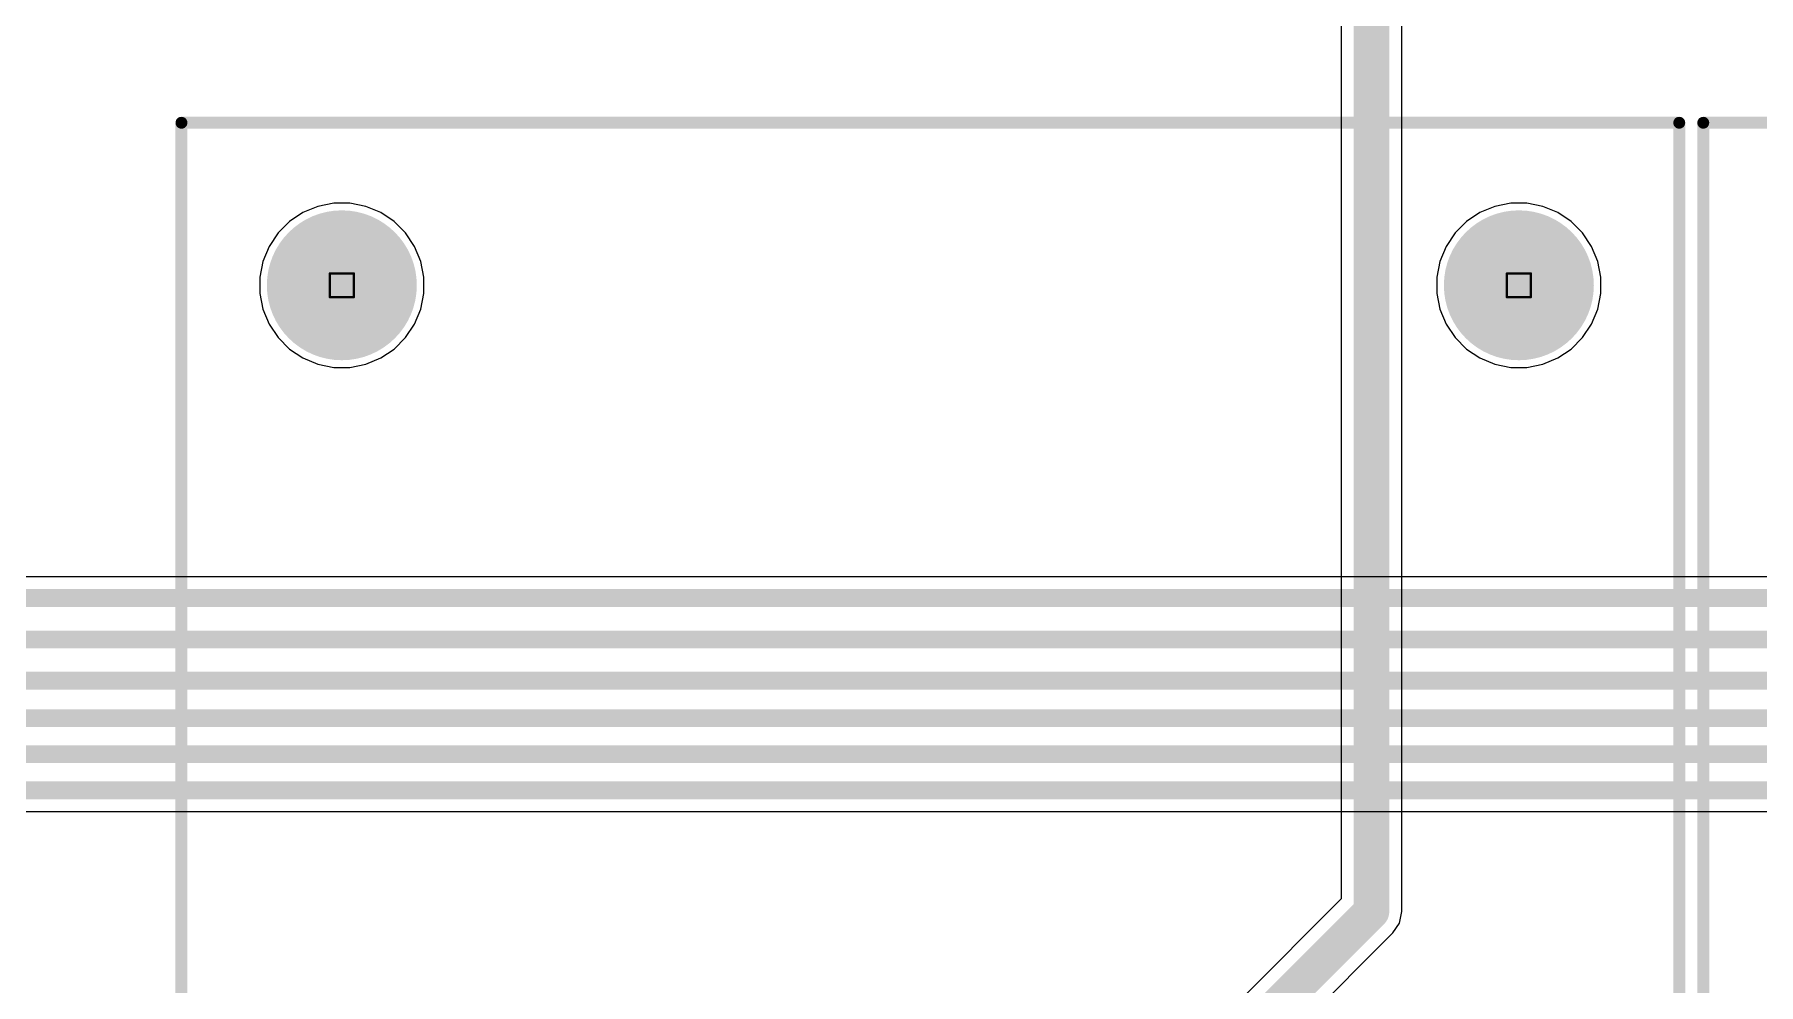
# Model space of a CAD drawing. Header units: inches. Extents: x -7 to 5163, y -3 to 5149.
# Drawn here: x 44.49 to 81.32, y 20.49 to 40.79 of the extents above; entities that cross this region are included whole.
import ezdxf

# ---------------------------------------------------------------- set-up
doc = ezdxf.new("R2010")
doc.units = ezdxf.units.IN
for name, color, linetype in [('Bottom Layer', 5, 'Continuous'), ('Bottom Solder', 6, 'Continuous'), ('Drill Drawing', 1, 'Continuous'), ('GND', 76, 'Continuous'), ('Multi-Layer', 9, 'Continuous'), ('Pad Holes', 156, 'Continuous'), ('PWR', 16, 'Continuous'), ('Top Layer', 1, 'Continuous'), ('Top Overlay', 2, 'Continuous'), ('Top Solder', 216, 'Continuous')]:
    doc.layers.add(name, color=color, linetype=linetype)

msp = doc.modelspace()

# ---------------------------------------------------------------- hatches: boundary and pattern name
at = {"layer": 'Bottom Layer'}
h = msp.add_hatch(color=5, dxfattribs=at)
edge = h.paths.add_edge_path()
edge.add_arc((51.054, 35.433), 1.5, 0, 360)
h = msp.add_hatch(color=5, dxfattribs=at)
edge = h.paths.add_edge_path()
edge.add_arc((76.2, 35.433), 1.5, 0, 360)
at = {"layer": 'Bottom Solder'}
h = msp.add_hatch(color=6, dxfattribs=at)
edge = h.paths.add_edge_path()
edge.add_arc((51.054, 35.433), 1.602, 0, 360)
h = msp.add_hatch(color=6, dxfattribs=at)
edge = h.paths.add_edge_path()
edge.add_arc((76.2, 35.433), 1.602, 0, 360)
at = {"layer": 'GND'}
h = msp.add_hatch(color=76, dxfattribs=at)
edge = h.paths.add_edge_path()
edge.add_arc((51.054, 35.433), 1.5, 0, 360)
h = msp.add_hatch(color=76, dxfattribs=at)
edge = h.paths.add_edge_path()
edge.add_arc((76.2, 35.433), 1.5, 0, 360)
at = {"layer": 'Multi-Layer'}
h = msp.add_hatch(color=9, dxfattribs=at)
edge = h.paths.add_edge_path()
edge.add_arc((51.054, 35.433), 1.5, 0, 360)
h = msp.add_hatch(color=9, dxfattribs=at)
edge = h.paths.add_edge_path()
edge.add_arc((76.2, 35.433), 1.5, 0, 360)
at = {"layer": 'Pad Holes'}
h = msp.add_hatch(color=7, dxfattribs=at)
edge = h.paths.add_edge_path()
edge.add_arc((51.054, 35.433), 1.5, 0, 360)
h = msp.add_hatch(color=7, dxfattribs=at)
edge = h.paths.add_edge_path()
edge.add_arc((76.2, 35.433), 1.5, 0, 360)
at = {"layer": 'PWR'}
h = msp.add_hatch(color=16, dxfattribs=at)
edge = h.paths.add_edge_path()
edge.add_arc((51.054, 35.433), 1.5, 0, 360)
h = msp.add_hatch(color=16, dxfattribs=at)
edge = h.paths.add_edge_path()
edge.add_arc((76.2, 35.433), 1.5, 0, 360)
at = {"layer": 'Top Layer'}
h = msp.add_hatch(color=1, dxfattribs=at)
edge = h.paths.add_edge_path()
edge.add_arc((51.054, 35.433), 1.5, 0, 360)
h = msp.add_hatch(color=1, dxfattribs=at)
edge = h.paths.add_edge_path()
edge.add_arc((76.2, 35.433), 1.5, 0, 360)
at = {"layer": 'Top Solder'}
h = msp.add_hatch(color=216, dxfattribs=at)
edge = h.paths.add_edge_path()
edge.add_arc((51.054, 35.433), 1.602, 0, 360)
h = msp.add_hatch(color=216, dxfattribs=at)
edge = h.paths.add_edge_path()
edge.add_arc((76.2, 35.433), 1.602, 0, 360)

# ---------------------------------------------------------------- linework, layer by layer
at = {"layer": 'Bottom Layer'}
for p, q in [((72.403, 52.222), (72.403, 22.315)), ((73.698, 22.047), (73.698, 52.222)), ((50.223, 36.987), (49.936, 36.795)), ((50.542, 37.12), (50.223, 36.987)), ((50.881, 37.187), (50.542, 37.12)), ((51.227, 37.187), (50.881, 37.187)), ((51.566, 37.12), (51.227, 37.187)), ((51.885, 36.987), (51.566, 37.12)), ((52.172, 36.795), (51.885, 36.987)), ((75.369, 36.987), (75.082, 36.795)), ((75.688, 37.12), (75.369, 36.987)), ((76.027, 37.187), (75.688, 37.12)), ((76.373, 37.187), (76.027, 37.187)), ((76.712, 37.12), (76.373, 37.187)), ((77.031, 36.987), (76.712, 37.12)), ((77.318, 36.795), (77.031, 36.987)), ((49.692, 36.551), (49.5, 36.264)), ((49.936, 36.795), (49.692, 36.551)), ((52.416, 36.551), (52.172, 36.795)), ((52.608, 36.264), (52.416, 36.551)), ((74.838, 36.551), (74.646, 36.264)), ((75.082, 36.795), (74.838, 36.551)), ((77.562, 36.551), (77.318, 36.795)), ((77.754, 36.264), (77.562, 36.551)), ((49.5, 36.264), (49.367, 35.945)), ((52.741, 35.945), (52.608, 36.264)), ((74.646, 36.264), (74.513, 35.945)), ((77.887, 35.945), (77.754, 36.264)), ((49.367, 35.945), (49.3, 35.606)), ((52.808, 35.606), (52.741, 35.945)), ((74.513, 35.945), (74.446, 35.606)), ((77.954, 35.606), (77.887, 35.945)), ((49.3, 35.606), (49.3, 35.26)), ((52.808, 35.26), (52.808, 35.606)), ((74.446, 35.606), (74.446, 35.26)), ((77.954, 35.26), (77.954, 35.606)), ((49.3, 35.26), (49.367, 34.921)), ((52.741, 34.921), (52.808, 35.26)), ((74.446, 35.26), (74.513, 34.921)), ((77.887, 34.921), (77.954, 35.26)), ((49.367, 34.921), (49.5, 34.602)), ((52.608, 34.602), (52.741, 34.921)), ((74.513, 34.921), (74.646, 34.602)), ((77.754, 34.602), (77.887, 34.921)), ((49.5, 34.602), (49.692, 34.315)), ((49.692, 34.315), (49.936, 34.071)), ((52.172, 34.071), (52.416, 34.315)), ((52.416, 34.315), (52.608, 34.602)), ((74.646, 34.602), (74.838, 34.315)), ((74.838, 34.315), (75.082, 34.071)), ((77.318, 34.071), (77.562, 34.315)), ((77.562, 34.315), (77.754, 34.602)), ((49.936, 34.071), (50.223, 33.879)), ((51.885, 33.879), (52.172, 34.071)), ((75.082, 34.071), (75.369, 33.879)), ((77.031, 33.879), (77.318, 34.071)), ((50.223, 33.879), (50.542, 33.746)), ((50.542, 33.746), (50.881, 33.679)), ((50.881, 33.679), (51.227, 33.679)), ((51.227, 33.679), (51.566, 33.746)), ((51.566, 33.746), (51.885, 33.879)), ((75.369, 33.879), (75.688, 33.746)), ((75.688, 33.746), (76.027, 33.679)), ((76.027, 33.679), (76.373, 33.679)), ((76.373, 33.679), (76.712, 33.746)), ((76.712, 33.746), (77.031, 33.879)), ((72.403, 22.315), (70.293, 20.205)), ((73.508, 21.589), (73.649, 21.799)), ((73.649, 21.799), (73.698, 22.047)), ((71.019, 19.1), (73.508, 21.589))]:
    msp.add_line(p, q, dxfattribs=at)
for points in [[(73.05, 22.047, 0.762, 0.762, 0), (73.05, 52.222, 0.762, 0.762, 0)], [(70.561, 19.558, 0.762, 0.762, 0), (73.05, 22.047, 0.762, 0.762, 0)]]:
    msp.add_lwpolyline(points, format="xyseb", dxfattribs=at)
msp.add_lwpolyline([(72.86, 22.047, 0.381, 0.381, 1), (73.241, 22.047, 0.381, 0.381, 1)], format="xyseb", close=True, dxfattribs=at)
msp.add_lwpolyline([(72.86, 22.047, 0.381, 0.381, 1), (73.241, 22.047, 0.381, 0.381, 1)], format="xyseb", close=True, dxfattribs=at)
at = {"layer": 'Drill Drawing'}
for points in [[(50.8, 35.687, 0.0508, 0.0508, 0), (51.308, 35.687, 0.0508, 0.0508, 0)], [(50.8, 35.179, 0.0508, 0.0508, 0), (50.8, 35.687, 0.0508, 0.0508, 0)], [(51.308, 35.179, 0.0508, 0.0508, 0), (51.308, 35.687, 0.0508, 0.0508, 0)], [(75.946, 35.687, 0.0508, 0.0508, 0), (76.454, 35.687, 0.0508, 0.0508, 0)], [(75.946, 35.179, 0.0508, 0.0508, 0), (75.946, 35.687, 0.0508, 0.0508, 0)], [(76.454, 35.179, 0.0508, 0.0508, 0), (76.454, 35.687, 0.0508, 0.0508, 0)], [(50.8, 35.179, 0.0508, 0.0508, 0), (51.308, 35.179, 0.0508, 0.0508, 0)], [(75.946, 35.179, 0.0508, 0.0508, 0), (76.454, 35.179, 0.0508, 0.0508, 0)]]:
    msp.add_lwpolyline(points, format="xyseb", dxfattribs=at)
for points in [[(50.787, 35.687, 0.0254, 0.0254, 1), (50.813, 35.687, 0.0254, 0.0254, 1)], [(50.787, 35.687, 0.0254, 0.0254, 1), (50.813, 35.687, 0.0254, 0.0254, 1)], [(51.295, 35.687, 0.0254, 0.0254, 1), (51.321, 35.687, 0.0254, 0.0254, 1)], [(51.295, 35.687, 0.0254, 0.0254, 1), (51.321, 35.687, 0.0254, 0.0254, 1)], [(75.933, 35.687, 0.0254, 0.0254, 1), (75.959, 35.687, 0.0254, 0.0254, 1)], [(75.933, 35.687, 0.0254, 0.0254, 1), (75.959, 35.687, 0.0254, 0.0254, 1)], [(76.441, 35.687, 0.0254, 0.0254, 1), (76.467, 35.687, 0.0254, 0.0254, 1)], [(76.441, 35.687, 0.0254, 0.0254, 1), (76.467, 35.687, 0.0254, 0.0254, 1)], [(50.787, 35.179, 0.0254, 0.0254, 1), (50.813, 35.179, 0.0254, 0.0254, 1)], [(50.787, 35.179, 0.0254, 0.0254, 1), (50.813, 35.179, 0.0254, 0.0254, 1)], [(51.295, 35.179, 0.0254, 0.0254, 1), (51.321, 35.179, 0.0254, 0.0254, 1)], [(51.295, 35.179, 0.0254, 0.0254, 1), (51.321, 35.179, 0.0254, 0.0254, 1)], [(75.933, 35.179, 0.0254, 0.0254, 1), (75.959, 35.179, 0.0254, 0.0254, 1)], [(75.933, 35.179, 0.0254, 0.0254, 1), (75.959, 35.179, 0.0254, 0.0254, 1)], [(76.441, 35.179, 0.0254, 0.0254, 1), (76.467, 35.179, 0.0254, 0.0254, 1)], [(76.441, 35.179, 0.0254, 0.0254, 1), (76.467, 35.179, 0.0254, 0.0254, 1)]]:
    msp.add_lwpolyline(points, format="xyseb", close=True, dxfattribs=at)
at = {"layer": 'GND'}
for p, q in [((50.223, 36.987), (49.936, 36.795)), ((50.542, 37.12), (50.223, 36.987)), ((50.881, 37.187), (50.542, 37.12)), ((51.227, 37.187), (50.881, 37.187)), ((51.566, 37.12), (51.227, 37.187)), ((51.885, 36.987), (51.566, 37.12)), ((52.172, 36.795), (51.885, 36.987)), ((75.369, 36.987), (75.082, 36.795)), ((75.688, 37.12), (75.369, 36.987)), ((76.027, 37.187), (75.688, 37.12)), ((76.373, 37.187), (76.027, 37.187)), ((76.712, 37.12), (76.373, 37.187)), ((77.031, 36.987), (76.712, 37.12)), ((77.318, 36.795), (77.031, 36.987)), ((49.692, 36.551), (49.5, 36.264)), ((49.936, 36.795), (49.692, 36.551)), ((52.416, 36.551), (52.172, 36.795)), ((52.608, 36.264), (52.416, 36.551)), ((74.838, 36.551), (74.646, 36.264)), ((75.082, 36.795), (74.838, 36.551)), ((77.562, 36.551), (77.318, 36.795)), ((77.754, 36.264), (77.562, 36.551)), ((49.5, 36.264), (49.367, 35.945)), ((52.741, 35.945), (52.608, 36.264)), ((74.646, 36.264), (74.513, 35.945)), ((77.887, 35.945), (77.754, 36.264)), ((49.367, 35.945), (49.3, 35.606)), ((52.808, 35.606), (52.741, 35.945)), ((74.513, 35.945), (74.446, 35.606)), ((77.954, 35.606), (77.887, 35.945)), ((49.3, 35.606), (49.3, 35.26)), ((52.808, 35.26), (52.808, 35.606)), ((74.446, 35.606), (74.446, 35.26)), ((77.954, 35.26), (77.954, 35.606)), ((49.3, 35.26), (49.367, 34.921)), ((52.741, 34.921), (52.808, 35.26)), ((74.446, 35.26), (74.513, 34.921)), ((77.887, 34.921), (77.954, 35.26)), ((49.367, 34.921), (49.5, 34.602)), ((52.608, 34.602), (52.741, 34.921)), ((74.513, 34.921), (74.646, 34.602)), ((77.754, 34.602), (77.887, 34.921)), ((49.5, 34.602), (49.692, 34.315)), ((49.692, 34.315), (49.936, 34.071)), ((52.172, 34.071), (52.416, 34.315)), ((52.416, 34.315), (52.608, 34.602)), ((74.646, 34.602), (74.838, 34.315)), ((74.838, 34.315), (75.082, 34.071)), ((77.318, 34.071), (77.562, 34.315)), ((77.562, 34.315), (77.754, 34.602)), ((49.936, 34.071), (50.223, 33.879)), ((51.885, 33.879), (52.172, 34.071)), ((75.082, 34.071), (75.369, 33.879)), ((77.031, 33.879), (77.318, 34.071)), ((50.223, 33.879), (50.542, 33.746)), ((50.542, 33.746), (50.881, 33.679)), ((50.881, 33.679), (51.227, 33.679)), ((51.227, 33.679), (51.566, 33.746)), ((51.566, 33.746), (51.885, 33.879)), ((75.369, 33.879), (75.688, 33.746)), ((75.688, 33.746), (76.027, 33.679)), ((76.027, 33.679), (76.373, 33.679)), ((76.373, 33.679), (76.712, 33.746)), ((76.712, 33.746), (77.031, 33.879))]:
    msp.add_line(p, q, dxfattribs=at)
at = {"layer": 'PWR'}
for p, q in [((50.223, 36.987), (49.936, 36.795)), ((50.542, 37.12), (50.223, 36.987)), ((50.881, 37.187), (50.542, 37.12)), ((51.227, 37.187), (50.881, 37.187)), ((51.566, 37.12), (51.227, 37.187)), ((51.885, 36.987), (51.566, 37.12)), ((52.172, 36.795), (51.885, 36.987)), ((75.369, 36.987), (75.082, 36.795)), ((75.688, 37.12), (75.369, 36.987)), ((76.027, 37.187), (75.688, 37.12)), ((76.373, 37.187), (76.027, 37.187)), ((76.712, 37.12), (76.373, 37.187)), ((77.031, 36.987), (76.712, 37.12)), ((77.318, 36.795), (77.031, 36.987)), ((49.692, 36.551), (49.5, 36.264)), ((49.936, 36.795), (49.692, 36.551)), ((52.416, 36.551), (52.172, 36.795)), ((52.608, 36.264), (52.416, 36.551)), ((74.838, 36.551), (74.646, 36.264)), ((75.082, 36.795), (74.838, 36.551)), ((77.562, 36.551), (77.318, 36.795)), ((77.754, 36.264), (77.562, 36.551)), ((49.5, 36.264), (49.367, 35.945)), ((52.741, 35.945), (52.608, 36.264)), ((74.646, 36.264), (74.513, 35.945)), ((77.887, 35.945), (77.754, 36.264)), ((49.367, 35.945), (49.3, 35.606)), ((52.808, 35.606), (52.741, 35.945)), ((74.513, 35.945), (74.446, 35.606)), ((77.954, 35.606), (77.887, 35.945)), ((49.3, 35.606), (49.3, 35.26)), ((52.808, 35.26), (52.808, 35.606)), ((74.446, 35.606), (74.446, 35.26)), ((77.954, 35.26), (77.954, 35.606)), ((49.3, 35.26), (49.367, 34.921)), ((52.741, 34.921), (52.808, 35.26)), ((74.446, 35.26), (74.513, 34.921)), ((77.887, 34.921), (77.954, 35.26)), ((49.367, 34.921), (49.5, 34.602)), ((52.608, 34.602), (52.741, 34.921)), ((74.513, 34.921), (74.646, 34.602)), ((77.754, 34.602), (77.887, 34.921)), ((49.5, 34.602), (49.692, 34.315)), ((49.692, 34.315), (49.936, 34.071)), ((52.172, 34.071), (52.416, 34.315)), ((52.416, 34.315), (52.608, 34.602)), ((74.646, 34.602), (74.838, 34.315)), ((74.838, 34.315), (75.082, 34.071)), ((77.318, 34.071), (77.562, 34.315)), ((77.562, 34.315), (77.754, 34.602)), ((49.936, 34.071), (50.223, 33.879)), ((51.885, 33.879), (52.172, 34.071)), ((75.082, 34.071), (75.369, 33.879)), ((77.031, 33.879), (77.318, 34.071)), ((50.223, 33.879), (50.542, 33.746)), ((50.542, 33.746), (50.881, 33.679)), ((50.881, 33.679), (51.227, 33.679)), ((51.227, 33.679), (51.566, 33.746)), ((51.566, 33.746), (51.885, 33.879)), ((75.369, 33.879), (75.688, 33.746)), ((75.688, 33.746), (76.027, 33.679)), ((76.027, 33.679), (76.373, 33.679)), ((76.373, 33.679), (76.712, 33.746)), ((76.712, 33.746), (77.031, 33.879))]:
    msp.add_line(p, q, dxfattribs=at)
at = {"layer": 'Top Layer'}
for p, q in [((50.223, 36.987), (49.936, 36.795)), ((50.542, 37.12), (50.223, 36.987)), ((50.881, 37.187), (50.542, 37.12)), ((51.227, 37.187), (50.881, 37.187)), ((51.566, 37.12), (51.227, 37.187)), ((51.885, 36.987), (51.566, 37.12)), ((52.172, 36.795), (51.885, 36.987)), ((75.369, 36.987), (75.082, 36.795)), ((75.688, 37.12), (75.369, 36.987)), ((76.027, 37.187), (75.688, 37.12)), ((76.373, 37.187), (76.027, 37.187)), ((76.712, 37.12), (76.373, 37.187)), ((77.031, 36.987), (76.712, 37.12)), ((77.318, 36.795), (77.031, 36.987)), ((49.692, 36.551), (49.5, 36.264)), ((49.936, 36.795), (49.692, 36.551)), ((52.416, 36.551), (52.172, 36.795)), ((52.608, 36.264), (52.416, 36.551)), ((74.838, 36.551), (74.646, 36.264)), ((75.082, 36.795), (74.838, 36.551)), ((77.562, 36.551), (77.318, 36.795)), ((77.754, 36.264), (77.562, 36.551)), ((49.5, 36.264), (49.367, 35.945)), ((52.741, 35.945), (52.608, 36.264)), ((74.646, 36.264), (74.513, 35.945)), ((77.887, 35.945), (77.754, 36.264)), ((49.367, 35.945), (49.3, 35.606)), ((52.808, 35.606), (52.741, 35.945)), ((74.513, 35.945), (74.446, 35.606)), ((77.954, 35.606), (77.887, 35.945)), ((49.3, 35.606), (49.3, 35.26)), ((52.808, 35.26), (52.808, 35.606)), ((74.446, 35.606), (74.446, 35.26)), ((77.954, 35.26), (77.954, 35.606)), ((49.3, 35.26), (49.367, 34.921)), ((52.741, 34.921), (52.808, 35.26)), ((74.446, 35.26), (74.513, 34.921)), ((77.887, 34.921), (77.954, 35.26)), ((49.367, 34.921), (49.5, 34.602)), ((52.608, 34.602), (52.741, 34.921)), ((74.513, 34.921), (74.646, 34.602)), ((77.754, 34.602), (77.887, 34.921)), ((49.5, 34.602), (49.692, 34.315)), ((49.692, 34.315), (49.936, 34.071)), ((52.172, 34.071), (52.416, 34.315)), ((52.416, 34.315), (52.608, 34.602)), ((74.646, 34.602), (74.838, 34.315)), ((74.838, 34.315), (75.082, 34.071)), ((77.318, 34.071), (77.562, 34.315)), ((77.562, 34.315), (77.754, 34.602)), ((49.936, 34.071), (50.223, 33.879)), ((51.885, 33.879), (52.172, 34.071)), ((75.082, 34.071), (75.369, 33.879)), ((77.031, 33.879), (77.318, 34.071)), ((50.223, 33.879), (50.542, 33.746)), ((50.542, 33.746), (50.881, 33.679)), ((50.881, 33.679), (51.227, 33.679)), ((51.227, 33.679), (51.566, 33.746)), ((51.566, 33.746), (51.885, 33.879)), ((75.369, 33.879), (75.688, 33.746)), ((75.688, 33.746), (76.027, 33.679)), ((76.027, 33.679), (76.373, 33.679)), ((76.373, 33.679), (76.712, 33.746)), ((76.712, 33.746), (77.031, 33.879)), ((145.416, 29.203), (42.025, 29.203)), ((40.134, 24.185), (143.525, 24.185))]:
    msp.add_line(p, q, dxfattribs=at)
for points in [[(41.837, 28.749, 0.381, 0.381, 0), (145.416, 28.749, 0.381, 0.381, 0)], [(41.469, 27.86, 0.381, 0.381, 0), (145.048, 27.86, 0.381, 0.381, 0)], [(41.106, 26.983, 0.381, 0.381, 0), (144.685, 26.983, 0.381, 0.381, 0)], [(40.773, 26.18, 0.381, 0.381, 0), (144.352, 26.18, 0.381, 0.381, 0)], [(40.454, 25.41, 0.381, 0.381, 0), (144.033, 25.41, 0.381, 0.381, 0)], [(40.134, 24.638, 0.381, 0.381, 0), (143.713, 24.638, 0.381, 0.381, 0)]]:
    msp.add_lwpolyline(points, format="xyseb", dxfattribs=at)
at = {"layer": 'Top Overlay'}
for points in [[(47.627, -3.093, 0.254, 0.254, 0), (47.627, 38.907, 0.254, 0.254, 0)], [(47.627, 38.907, 0.254, 0.254, 0), (79.627, 38.907, 0.254, 0.254, 0)], [(79.627, -3.093, 0.254, 0.254, 0), (79.627, 38.907, 0.254, 0.254, 0)], [(80.139, -3.093, 0.254, 0.254, 0), (80.139, 38.907, 0.254, 0.254, 0)], [(80.139, 38.907, 0.254, 0.254, 0), (112.139, 38.907, 0.254, 0.254, 0)]]:
    msp.add_lwpolyline(points, format="xyseb", dxfattribs=at)
for points in [[(47.564, 38.907, 0.127, 0.127, 1), (47.691, 38.907, 0.127, 0.127, 1)], [(47.564, 38.907, 0.127, 0.127, 1), (47.691, 38.907, 0.127, 0.127, 1)], [(79.563, 38.907, 0.127, 0.127, 1), (79.69, 38.907, 0.127, 0.127, 1)], [(79.563, 38.907, 0.127, 0.127, 1), (79.69, 38.907, 0.127, 0.127, 1)], [(80.076, 38.907, 0.127, 0.127, 1), (80.203, 38.907, 0.127, 0.127, 1)], [(80.076, 38.907, 0.127, 0.127, 1), (80.203, 38.907, 0.127, 0.127, 1)]]:
    msp.add_lwpolyline(points, format="xyseb", close=True, dxfattribs=at)

doc.saveas('drawing.dxf')
